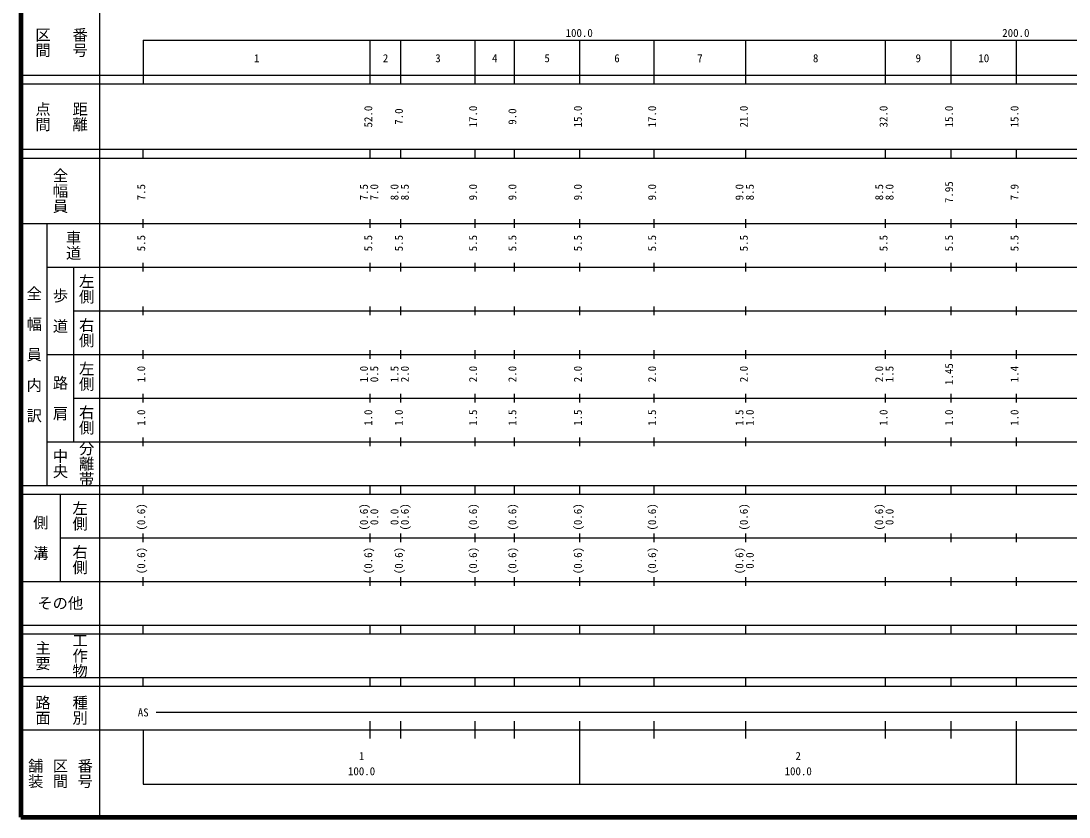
# Model space of a CAD drawing. Units: millimetres on the paper, enlarged 1000 times. Extents: x 40000 to 680000, y 20000 to 380000.
# Drawn here: x 40000 to 280026, y 20000 to 202409 of the extents above; entities that cross this region are included whole.
import ezdxf
from ezdxf.enums import TextEntityAlignment as Align

# ---------------------------------------------------------------- set-up
doc = ezdxf.new("R2010")
doc.units = ezdxf.units.MM
doc.header["$LTSCALE"] = 1000
doc.layers.add('M-TTL', color=2, linetype='Continuous', lineweight=140)
doc.layers.add('M-TTL-BAND', color=7, linetype='Continuous', lineweight=25)
doc.styles.add('@ＭＳ ゴシック', font='')
doc.styles.add('ＭＳ ゴシック', font='')
doc.styles.get('@ＭＳ ゴシック').set_extended_font_data('@MS Gothic')
doc.styles.get('ＭＳ ゴシック').set_extended_font_data('MS Gothic')

msp = doc.modelspace()

# ---------------------------------------------------------------- linework, layer by layer
at = {"layer": 'M-TTL'}
for p, q in [((40000, 380000), (40000, 20000)), ((40000, 20000), (680000, 20000))]:
    msp.add_line(p, q, dxfattribs=at)
at = {"layer": 'M-TTL-BAND'}
for p, q in [((58000, 370000), (58000, 20000)), ((68000, 198000), (579000, 198000)), ((68000, 198000), (68000, 188000)), ((120000, 188000), (120000, 198000)), ((127000, 188000), (127000, 198000)), ((144000, 188000), (144000, 198000)), ((153000, 188000), (153000, 198000)), ((168000, 188000), (168000, 198000)), ((185000, 188000), (185000, 198000)), ((206000, 188000), (206000, 198000)), ((238000, 188000), (238000, 198000)), ((253000, 188000), (253000, 198000)), ((268000, 188000), (268000, 198000)), ((40000, 190000), (579000, 190000)), ((40000, 188000), (579000, 188000)), ((40000, 173000), (579000, 173000)), ((68000, 171000), (68000, 173000)), ((120000, 171000), (120000, 173000)), ((127000, 171000), (127000, 173000)), ((144000, 171000), (144000, 173000)), ((153000, 171000), (153000, 173000)), ((168000, 171000), (168000, 173000)), ((185000, 171000), (185000, 173000)), ((206000, 171000), (206000, 173000)), ((238000, 171000), (238000, 173000)), ((253000, 171000), (253000, 173000)), ((268000, 171000), (268000, 173000)), ((40000, 171000), (579000, 171000)), ((68000, 155000), (68000, 157000)), ((120000, 155000), (120000, 157000)), ((127000, 155000), (127000, 157000)), ((144000, 155000), (144000, 157000)), ((153000, 155000), (153000, 157000)), ((168000, 155000), (168000, 157000)), ((185000, 155000), (185000, 157000)), ((206000, 155000), (206000, 157000)), ((238000, 155000), (238000, 157000)), ((253000, 155000), (253000, 157000)), ((268000, 155000), (268000, 157000)), ((40000, 156000), (579000, 156000)), ((46000, 96000), (46000, 156000)), ((68000, 145000), (68000, 147000)), ((120000, 145000), (120000, 147000)), ((127000, 145000), (127000, 147000)), ((144000, 145000), (144000, 147000)), ((153000, 145000), (153000, 147000)), ((168000, 145000), (168000, 147000)), ((185000, 145000), (185000, 147000)), ((206000, 145000), (206000, 147000)), ((238000, 145000), (238000, 147000)), ((253000, 145000), (253000, 147000)), ((268000, 145000), (268000, 147000)), ((46000, 146000), (579000, 146000)), ((52000, 146000), (52000, 106000)), ((68000, 135000), (68000, 137000)), ((120000, 135000), (120000, 137000)), ((127000, 135000), (127000, 137000)), ((144000, 135000), (144000, 137000)), ((153000, 135000), (153000, 137000)), ((168000, 135000), (168000, 137000)), ((185000, 135000), (185000, 137000)), ((206000, 135000), (206000, 137000)), ((238000, 135000), (238000, 137000)), ((253000, 135000), (253000, 137000)), ((268000, 135000), (268000, 137000)), ((52000, 136000), (579000, 136000)), ((46000, 126000), (579000, 126000)), ((68000, 125000), (68000, 127000)), ((120000, 125000), (120000, 127000)), ((127000, 125000), (127000, 127000)), ((144000, 125000), (144000, 127000)), ((153000, 125000), (153000, 127000)), ((168000, 125000), (168000, 127000)), ((185000, 125000), (185000, 127000)), ((206000, 125000), (206000, 127000)), ((238000, 125000), (238000, 127000)), ((253000, 125000), (253000, 127000)), ((268000, 125000), (268000, 127000)), ((52000, 116000), (579000, 116000)), ((68000, 115000), (68000, 117000)), ((120000, 115000), (120000, 117000)), ((127000, 115000), (127000, 117000)), ((144000, 115000), (144000, 117000)), ((153000, 115000), (153000, 117000)), ((168000, 115000), (168000, 117000)), ((185000, 115000), (185000, 117000)), ((206000, 115000), (206000, 117000)), ((238000, 115000), (238000, 117000)), ((253000, 115000), (253000, 117000)), ((268000, 115000), (268000, 117000)), ((46000, 106000), (579000, 106000)), ((68000, 105000), (68000, 107000)), ((120000, 105000), (120000, 107000)), ((127000, 105000), (127000, 107000)), ((144000, 105000), (144000, 107000)), ((153000, 105000), (153000, 107000)), ((168000, 105000), (168000, 107000)), ((185000, 105000), (185000, 107000)), ((206000, 105000), (206000, 107000)), ((238000, 105000), (238000, 107000)), ((253000, 105000), (253000, 107000)), ((268000, 105000), (268000, 107000)), ((40000, 96000), (579000, 96000)), ((40000, 94000), (579000, 94000)), ((49000, 94000), (49000, 74000)), ((68000, 94000), (68000, 96000)), ((120000, 94000), (120000, 96000)), ((127000, 94000), (127000, 96000)), ((144000, 94000), (144000, 96000)), ((153000, 94000), (153000, 96000)), ((168000, 94000), (168000, 96000)), ((185000, 94000), (185000, 96000)), ((206000, 94000), (206000, 96000)), ((238000, 94000), (238000, 96000)), ((253000, 94000), (253000, 96000)), ((268000, 94000), (268000, 96000)), ((68000, 83000), (68000, 85000)), ((120000, 83000), (120000, 85000)), ((127000, 83000), (127000, 85000)), ((144000, 83000), (144000, 85000)), ((153000, 83000), (153000, 85000)), ((168000, 83000), (168000, 85000)), ((185000, 83000), (185000, 85000)), ((206000, 83000), (206000, 85000)), ((238000, 83000), (238000, 85000)), ((253000, 83000), (253000, 85000)), ((268000, 83000), (268000, 85000)), ((49000, 84000), (579000, 84000)), ((68000, 73000), (68000, 75000)), ((120000, 73000), (120000, 75000)), ((127000, 73000), (127000, 75000)), ((144000, 73000), (144000, 75000)), ((153000, 73000), (153000, 75000)), ((168000, 73000), (168000, 75000)), ((185000, 73000), (185000, 75000)), ((206000, 73000), (206000, 75000)), ((238000, 73000), (238000, 75000)), ((253000, 73000), (253000, 75000)), ((268000, 73000), (268000, 75000)), ((40000, 74000), (579000, 74000)), ((40000, 64000), (579000, 64000)), ((68000, 62000), (68000, 64000)), ((120000, 62000), (120000, 64000)), ((127000, 62000), (127000, 64000)), ((144000, 62000), (144000, 64000)), ((153000, 62000), (153000, 64000)), ((168000, 62000), (168000, 64000)), ((185000, 62000), (185000, 64000)), ((206000, 62000), (206000, 64000)), ((238000, 62000), (238000, 64000)), ((253000, 62000), (253000, 64000)), ((268000, 62000), (268000, 64000)), ((40000, 62000), (579000, 62000)), ((40000, 52000), (579000, 52000)), ((68000, 50000), (68000, 52000)), ((120000, 50000), (120000, 52000)), ((127000, 50000), (127000, 52000)), ((144000, 50000), (144000, 52000)), ((153000, 50000), (153000, 52000)), ((168000, 50000), (168000, 52000)), ((185000, 50000), (185000, 52000)), ((206000, 50000), (206000, 52000)), ((238000, 50000), (238000, 52000)), ((253000, 50000), (253000, 52000)), ((268000, 50000), (268000, 52000)), ((40000, 50000), (579000, 50000)), ((71000, 44000), (550000, 44000)), ((120000, 38000), (120000, 42000)), ((127000, 38000), (127000, 42000)), ((144000, 38000), (144000, 42000)), ((153000, 38000), (153000, 42000)), ((168000, 27500), (168000, 42000)), ((185000, 38000), (185000, 42000)), ((206000, 38000), (206000, 42000)), ((238000, 38000), (238000, 42000)), ((253000, 38000), (253000, 42000)), ((268000, 27500), (268000, 42000)), ((40000, 40000), (579000, 40000)), ((68000, 40000), (68000, 27500)), ((68000, 27500), (579000, 27500))]:
    msp.add_line(p, q, dxfattribs=at)

# ---------------------------------------------------------------- texts
at = {"layer": 'M-TTL-BAND', "style": '@ＭＳ ゴシック'}
for s, p in [('区間', (45000, 197500)), ('番号', (53500, 197500)), ('点間', (45000, 180500)), ('距離', (53500, 180500)), ('全幅員', (49000, 163500)), ('車道', (52000, 151000)), ('左側', (55000, 141000)), ('全\u3000幅\u3000員\u3000内\u3000訳', (43000, 126000)), ('歩\u3000道', (49000, 136000)), ('右側', (55000, 131000)), ('左側', (55000, 121000)), ('路\u3000肩', (49000, 116000)), ('右側', (55000, 111000)), ('分離帯', (55000, 101000)), ('中央', (49000, 101000)), ('左側', (53500, 89000)), ('側\u3000溝', (44500, 84000)), ('右側', (53500, 79000)), ('主要', (45000, 57000)), ('工作物', (53500, 57000)), ('路面', (45000, 44500)), ('種別', (53500, 44500)), ('舗装', (43333, 30000)), ('区間', (49000, 30000)), ('番号', (54667, 30000))]:
    msp.add_text(s, height=2566, rotation=270, dxfattribs=at).set_placement(p, align=Align.MIDDLE_CENTER)
at = {"layer": 'M-TTL-BAND', "style": 'ＭＳ ゴシック'}
for s, p in [('100.0', (167844, 198195)), ('200.0', (267844, 198195)), ('1', (94000, 192405)), ('2', (123500, 192405)), ('3', (135500, 192405)), ('4', (148500, 192405)), ('5', (160500, 192405)), ('6', (176500, 192405)), ('7', (195500, 192405)), ('8', (222000, 192405)), ('9', (245500, 192405)), ('10', (260500, 192405)), ('AS', (68000, 42500)), ('1', (118000, 32523)), ('2', (218000, 32523)), ('100.0', (118000, 29033)), ('100.0', (218000, 29033))]:
    msp.add_text(s, height=1833, dxfattribs=at).set_placement(p, align=Align.BOTTOM_CENTER)
for s, p in [('52.0', (121000, 180500)), ('17.0', (145000, 180500)), ('15.0', (169000, 180500)), ('17.0', (186000, 180500)), ('21.0', (207000, 180500)), ('32.0', (239000, 180500)), ('15.0', (254000, 180500)), ('15.0', (269000, 180500)), ('7.0', (128000, 180500)), ('9.0', (154000, 180500)), ('7.5', (69000, 163174)), ('7.5', (120000, 163174)), ('7.0', (122370, 163174)), ('8.0', (127000, 163174)), ('8.5', (129370, 163174)), ('9.0', (145000, 163174)), ('9.0', (154000, 163174)), ('9.0', (169000, 163174)), ('9.0', (186000, 163174)), ('9.0', (206000, 163174)), ('8.5', (208370, 163174)), ('8.5', (238000, 163174)), ('8.0', (240370, 163174)), ('7.95', (254000, 163174)), ('7.9', (269000, 163174)), ('5.5', (69000, 151500)), ('5.5', (121000, 151500)), ('5.5', (128000, 151500)), ('5.5', (145000, 151500)), ('5.5', (154000, 151500)), ('5.5', (169000, 151500)), ('5.5', (186000, 151500)), ('5.5', (207000, 151500)), ('5.5', (239000, 151500)), ('5.5', (254000, 151500)), ('5.5', (269000, 151500)), ('1.0', (69000, 121500)), ('1.0', (120000, 121500)), ('0.5', (122370, 121500)), ('1.5', (127000, 121500)), ('2.0', (129370, 121500)), ('2.0', (145000, 121500)), ('2.0', (154000, 121500)), ('2.0', (169000, 121500)), ('2.0', (186000, 121500)), ('2.0', (207000, 121500)), ('2.0', (238000, 121500)), ('1.5', (240370, 121500)), ('1.45', (254000, 121500)), ('1.4', (269000, 121500)), ('1.0', (69000, 111500)), ('1.0', (121000, 111500)), ('1.0', (128000, 111500)), ('1.5', (145000, 111500)), ('1.5', (154000, 111500)), ('1.5', (169000, 111500)), ('1.5', (186000, 111500)), ('1.5', (206000, 111500)), ('1.0', (208370, 111500)), ('1.0', (239000, 111500)), ('1.0', (254000, 111500)), ('1.0', (269000, 111500)), ('(0.6)', (69000, 88764)), ('(0.6)', (120000, 88764)), ('(0.6)', (129370, 88764)), ('(0.6)', (145000, 88764)), ('(0.6)', (154000, 88764)), ('(0.6)', (169000, 88764)), ('(0.6)', (186000, 88764)), ('(0.6)', (207000, 88764)), ('(0.6)', (238000, 88764)), ('0.0', (122370, 88764)), ('0.0', (127000, 88764)), ('0.0', (240370, 88764)), ('(0.6)', (69000, 78764)), ('(0.6)', (121000, 78764)), ('(0.6)', (128000, 78764)), ('(0.6)', (145000, 78764)), ('(0.6)', (154000, 78764)), ('(0.6)', (169000, 78764)), ('(0.6)', (186000, 78764)), ('(0.6)', (206000, 78764)), ('0.0', (208370, 78764))]:
    msp.add_text(s, height=1833, rotation=90, dxfattribs=at).set_placement(p, align=Align.BOTTOM_CENTER)
msp.add_text('その他', height=2566, dxfattribs=at).set_placement((49000, 69000), align=Align.MIDDLE_CENTER)

doc.saveas('drawing.dxf')
